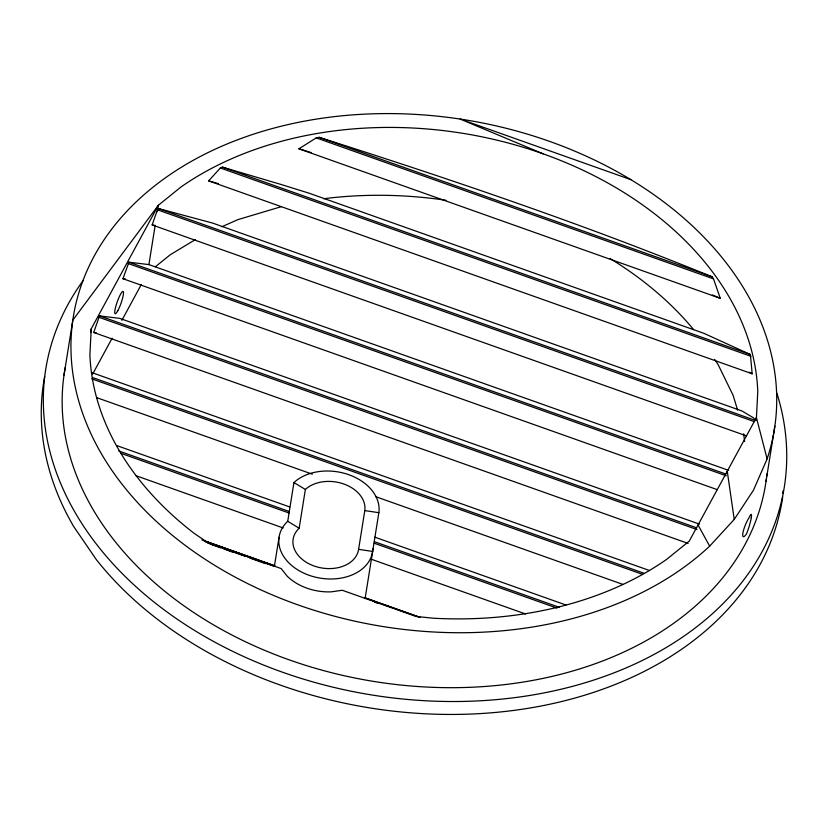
<?xml version="1.0" encoding="UTF-8"?>
<svg xmlns="http://www.w3.org/2000/svg" width="828" height="828" viewBox="0 0 828 828"><rect width="100%" height="100%" fill="white"/><g stroke="black" fill="none" stroke-linecap="round" stroke-linejoin="round"><path stroke-width="1.24" d="M752.176 373.79L750.385 354.519L703.904 333.332L308.803 193.1L280.319 184.251L222.39 167.111L220.393 168.001L208.604 180.856L752.176 373.79L749.185 372.186M543.044 153.801A336.085 242.977 9.1 0 0 181.135 186.88L158.396 205.23L91.235 328.809L89.9 354.767A336.085 242.977 9.1 0 0 194.28 533.429L207.466 542.423L281.199 568.588L287.254 576.247A47.331 34.217 9.1 0 0 331.21 591.844L342.274 590.271L416.008 616.436L433.137 618.205A336.085 242.977 9.1 0 0 666.54 559.438L689.279 541.077L756.43 417.55L757.775 391.551A336.085 242.977 9.1 0 0 543.044 153.801L460.14 119.056L630.791 179.624M782.884 493.343L783.009 490.963M64.015 375.053L72.823 320.105L158.396 205.23L157.372 211.647M90.635 332.566L91.235 328.809M728.681 470.376L148.905 264.598L155.178 225.309M274.378 566.404L279.036 537.3M372.869 548.902A47.331 34.217 9.1 0 1 310.697 575.833A47.331 34.217 9.1 0 1 287.73 521.309L293.94 482.558A47.331 34.217 9.1 0 1 348.836 474.723A47.331 34.217 9.1 0 1 378.851 512.698L365.096 598.53M372.641 551.448L358.607 549.326A33.13 23.96 9.1 0 1 314.091 566A33.13 23.96 9.1 0 1 299.167 528.223L305.366 489.472L293.94 482.558M358.607 549.326L364.806 510.576A33.13 23.96 9.1 0 0 343.796 483.997A33.13 23.96 9.1 0 0 305.366 489.472M726.901 473.357L727.253 471.204L734.239 519.404L709.668 546.149A355.015 256.659 9.1 0 1 123.258 485.757A355.015 256.659 9.1 0 1 368.056 113.985A355.015 256.659 9.1 0 1 767.111 458.919L753.49 490.166L734.239 519.404M756.078 419.703L756.43 417.55L767.111 458.919M766.055 481.151L774.853 426.203M688.12 543.427L93.73 332.463L98.998 317.3L99.733 315.954L119.698 318.356L699.463 524.134M717.327 489.669L122.948 278.705L128.94 262.197L148.905 264.598M746.545 435.911L152.155 224.947L157.434 209.784L158.51 208.563L212.506 223.042L741.774 410.895L753.552 417.871L755.85 420.583L158.51 208.563M92.643 374.09L112.122 338.248M121.861 320.332L141.329 284.49M155.436 266.719L170.257 254.745L195.263 239.665M298.939 148.792L316.234 137.893L319.142 137.324C451.57 179.49 583.367 224.202 712.07 276.79L713.519 278.901L720.277 298.339L298.939 148.792L311.069 152.559M221.852 226.748L237.946 219.606L281.437 206.638M152.155 224.947L154.174 225.185M122.948 278.705L125.473 279.005M93.73 332.463L96.255 332.763M364.806 510.576L378.851 512.698M208.604 180.856L218.24 183.599M319.142 137.324L712.07 276.79M316.234 137.893L713.519 278.901M222.39 167.111L750.385 354.519M220.393 168.001L750.934 356.309M157.434 209.784L754.256 421.618M128.94 262.197L725.763 474.03M128.216 263.542L726.26 475.8M99.733 315.954L696.555 527.788M98.998 317.3L697.041 529.558M91.701 372.548L649.545 570.544M92.829 377.63L643.811 573.193M91.825 378.872L642.145 574.197M96.628 397.616L312.353 474.185M375.726 496.676L623.132 584.485M116.903 445.619L289.707 506.953M374.887 537.186L565.948 604.999M118.849 450.991L289.22 511.466M374.401 541.698L559.366 607.348M121.012 453.361L289.024 512.998M374.287 543.251L556.954 608.094M135.833 475.655L283.207 527.964M370.83 559.066L525.511 613.962M201.856 539.908L274.989 565.876M365.189 597.899L420.044 617.357M203.926 540.684L274.347 565.721M365.086 597.878L419.775 617.326M205.323 541.315L274.668 566.073M205.323 541.553L273.457 566.031M206.068 542.143L244.809 556.199M249.642 557.958L265.384 563.661M208.18 543.22L214.214 545.424M223.87 548.964L232.316 552.048M212.165 544.793L220.641 547.898M374.442 602.049L378.054 603.405M712.328 294.954L720.277 298.339M287.73 521.309L299.167 528.223M714.605 359.383L717.928 364.237L733.122 395.36L737.603 410.088M698.035 524.962L709.668 546.149M743.658 433.81L744.631 441.49M776.871 393.145A373.945 270.352 9.1 0 1 370.954 694.837A373.945 270.352 9.1 0 1 83.411 280.216M766.386 478.698A355.015 256.659 9.1 0 1 375.136 681.651A355.015 256.659 9.1 0 1 65.277 367.415M766.956 473.751A355.015 256.659 9.1 0 1 766.687 476.224M782.698 496.904A373.945 270.352 9.1 0 1 495.599 712.432A373.945 270.352 9.1 0 1 96.348 559.625L73.64 526.453A373.945 270.352 9.1 0 1 44.681 376.429M323.727 198.73A336.085 242.977 9.1 0 1 446.064 200.283M609.977 258.481A336.085 242.977 9.1 0 1 693.636 329.627M751.275 517.748A11.84 1.501 -73.2 0 0 749.092 517.655A11.84 2.536 -67.6 0 0 742.871 533.211A11.84 2.536 -67.6 0 0 746.504 533.812A11.84 1.501 -73.2 0 0 751.275 517.748M117.824 310.676A11.83 2.018 -70.5 0 0 123.403 291.87A11.83 2.018 -70.5 0 0 116.127 305.253A11.83 2.018 -70.5 0 0 117.824 310.676"/></g></svg>
